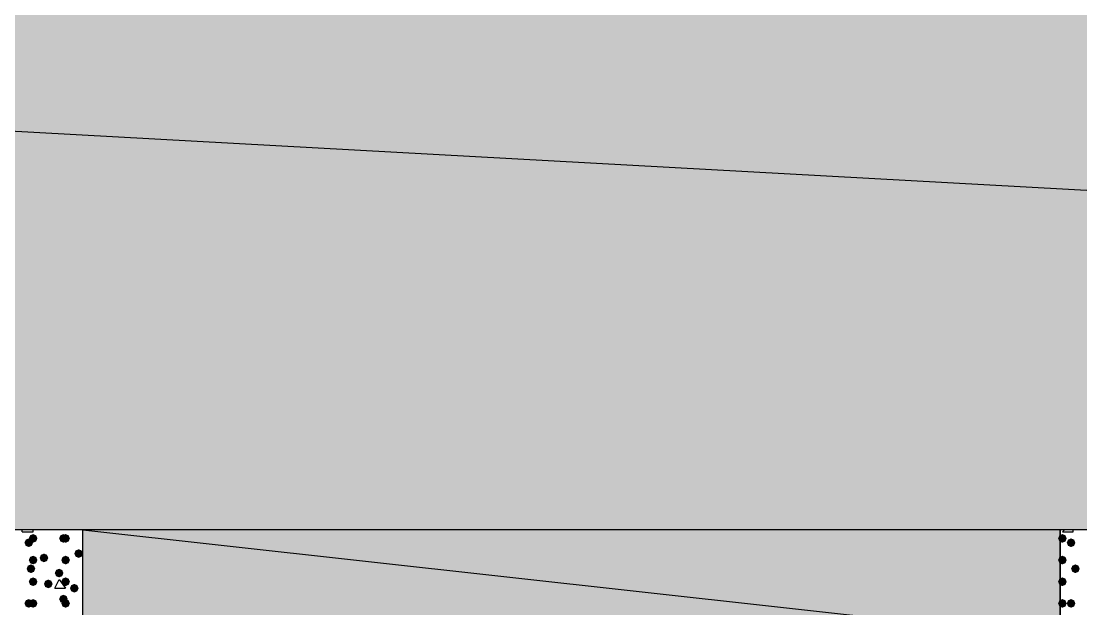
# Model space of a CAD drawing. Header units: millimetres. Extents: x 0 to 420, y 0 to 297.
# Drawn here: x 237.13 to 257.83, y 220.92 to 232.4 of the extents above; entities that cross this region are included whole.
import ezdxf

# ---------------------------------------------------------------- set-up
doc = ezdxf.new("R2010")
doc.units = ezdxf.units.MM
doc.layers.get('0').update_dxf_attribs({"linetype": 'CONTINUOUS'})

msp = doc.modelspace()

# ---------------------------------------------------------------- hatches: boundary and pattern name
at = {"true_color": 0x000008}
h = msp.add_hatch(color=0, dxfattribs=at)
h.paths.add_polyline_path([(378.544667, 241.511667), (32.469667, 241.511667), (378.544667, 222.461667)], flags=0)
h.paths.add_polyline_path([(32.469667, 241.511667), (378.544667, 222.461667), (32.469667, 222.461667)], flags=0)
at = {"true_color": 0x000007}
for points in [[(237.447667, 222.292333), (237.422796, 222.232537), (237.363, 222.207667), (237.303204, 222.232537), (237.278333, 222.292333), (237.303204, 222.352129), (237.363, 222.377), (237.422796, 222.352129)], [(238.040333, 222.292333), (238.015462, 222.232537), (237.955667, 222.207667), (237.895871, 222.232537), (237.871, 222.292333), (237.895871, 222.352129), (237.955667, 222.377), (238.015462, 222.352129)], [(238.082667, 222.292333), (238.057796, 222.232537), (237.998, 222.207667), (237.938204, 222.232537), (237.913333, 222.292333), (237.938204, 222.352129), (237.998, 222.377), (238.057796, 222.352129)], [(257.556, 222.292333), (257.531129, 222.232537), (257.471333, 222.207667), (257.411538, 222.232537), (257.386667, 222.292333), (257.411537, 222.352129), (257.471333, 222.377), (257.531129, 222.352129)], [(237.363, 222.207667), (237.338129, 222.147871), (237.278333, 222.123), (237.218538, 222.147871), (237.193667, 222.207667), (237.218537, 222.267462), (237.278333, 222.292333), (237.338129, 222.267463)], [(257.725333, 222.207667), (257.700462, 222.147871), (257.640667, 222.123), (257.580871, 222.147871), (257.556, 222.207667), (257.580871, 222.267462), (257.640667, 222.292333), (257.700462, 222.267463)], [(237.447667, 221.869), (237.422796, 221.809204), (237.363, 221.784333), (237.303204, 221.809204), (237.278333, 221.869), (237.303204, 221.928796), (237.363, 221.953667), (237.422796, 221.928796)], [(237.659333, 221.911333), (237.634462, 221.851537), (237.574667, 221.826667), (237.514871, 221.851537), (237.49, 221.911333), (237.514871, 221.971129), (237.574667, 221.996), (237.634462, 221.971129)], [(238.082667, 221.869), (238.057796, 221.809204), (237.998, 221.784333), (237.938204, 221.809204), (237.913333, 221.869), (237.938204, 221.928796), (237.998, 221.953667), (238.057796, 221.928796)], [(238.336667, 221.996), (238.311796, 221.936204), (238.252, 221.911333), (238.192204, 221.936204), (238.167333, 221.996), (238.192204, 222.055796), (238.252, 222.080667), (238.311796, 222.055796)], [(257.556, 221.869), (257.531129, 221.809204), (257.471333, 221.784333), (257.411538, 221.809204), (257.386667, 221.869), (257.411537, 221.928796), (257.471333, 221.953667), (257.531129, 221.928796)], [(237.405333, 221.699667), (237.380462, 221.639871), (237.320667, 221.615), (237.260871, 221.639871), (237.236, 221.699667), (237.260871, 221.759462), (237.320667, 221.784333), (237.380462, 221.759463)], [(257.81, 221.699667), (257.785129, 221.639871), (257.725333, 221.615), (257.665538, 221.639871), (257.640667, 221.699667), (257.665537, 221.759462), (257.725333, 221.784333), (257.785129, 221.759463)], [(237.447667, 221.445667), (237.422796, 221.385871), (237.363, 221.361), (237.303204, 221.385871), (237.278333, 221.445667), (237.303204, 221.505462), (237.363, 221.530333), (237.422796, 221.505463)], [(237.955667, 221.615), (237.930796, 221.555204), (237.871, 221.530333), (237.811204, 221.555204), (237.786333, 221.615), (237.811204, 221.674796), (237.871, 221.699667), (237.930796, 221.674796)], [(238.082667, 221.445667), (238.057796, 221.385871), (237.998, 221.361), (237.938204, 221.385871), (237.913333, 221.445667), (237.938204, 221.505462), (237.998, 221.530333), (238.057796, 221.505463)], [(257.556, 221.445667), (257.531129, 221.385871), (257.471333, 221.361), (257.411538, 221.385871), (257.386667, 221.445667), (257.411537, 221.505462), (257.471333, 221.530333), (257.531129, 221.505463)], [(237.744, 221.403333), (237.719129, 221.343537), (237.659333, 221.318667), (237.599538, 221.343537), (237.574667, 221.403333), (237.599537, 221.463129), (237.659333, 221.488), (237.719129, 221.463129)], [(238.252, 221.318667), (238.227129, 221.258871), (238.167333, 221.234), (238.107537, 221.258871), (238.082667, 221.318667), (238.107537, 221.378462), (238.167333, 221.403333), (238.227129, 221.378463)], [(237.363, 221.022333), (237.338129, 220.962537), (237.278333, 220.937667), (237.218538, 220.962537), (237.193667, 221.022333), (237.218537, 221.082129), (237.278333, 221.107), (237.338129, 221.082129)], [(237.447667, 221.022333), (237.422796, 220.962537), (237.363, 220.937667), (237.303204, 220.962537), (237.278333, 221.022333), (237.303204, 221.082129), (237.363, 221.107), (237.422796, 221.082129)], [(238.040333, 221.107), (238.015462, 221.047204), (237.955667, 221.022333), (237.895871, 221.047204), (237.871, 221.107), (237.895871, 221.166796), (237.955667, 221.191667), (238.015462, 221.166796)], [(238.082667, 221.022333), (238.057796, 220.962537), (237.998, 220.937667), (237.938204, 220.962537), (237.913333, 221.022333), (237.938204, 221.082129), (237.998, 221.107), (238.057796, 221.082129)], [(257.556, 221.022333), (257.531129, 220.962537), (257.471333, 220.937667), (257.411538, 220.962537), (257.386667, 221.022333), (257.411537, 221.082129), (257.471333, 221.107), (257.531129, 221.082129)], [(257.725333, 221.022333), (257.700462, 220.962537), (257.640667, 220.937667), (257.580871, 220.962537), (257.556, 221.022333), (257.580871, 221.082129), (257.640667, 221.107), (257.700462, 221.082129)]]:
    msp.add_hatch(color=0, dxfattribs=at).paths.add_polyline_path(points, flags=0)
at = {"true_color": 0x000008}
h = msp.add_hatch(color=0, dxfattribs=at)
h.paths.add_polyline_path([(257.429, 222.461667), (238.336667, 222.461667), (257.429, 220.345)], flags=0)
h.paths.add_polyline_path([(238.336667, 222.461667), (257.429, 220.345), (238.336667, 220.345)], flags=0)

# ---------------------------------------------------------------- linework, layer by layer
at = {"color": 0, "true_color": 0x000008}
for points in [[(378.544667, 241.511667), (32.469667, 241.511667), (378.544667, 222.461667)], [(32.469667, 241.511667), (378.544667, 222.461667), (32.469667, 222.461667)], [(257.429, 222.461667), (238.336667, 222.461667), (257.429, 220.345)], [(238.336667, 222.461667), (257.429, 220.345), (238.336667, 220.345)]]:
    msp.add_lwpolyline(points, close=True, dxfattribs=at)
at = {"color": 0, "true_color": 0x000007}
for points in [[(236.22, 222.461667), (236.22, 220.345), (238.336667, 220.345), (238.336667, 222.461667)], [(257.429, 222.461667), (257.429, 220.345), (259.545667, 220.345), (259.545667, 222.461667)]]:
    msp.add_lwpolyline(points, close=True, dxfattribs=at)
for points in [[(237.151333, 222.419333), (237.151333, 222.461667)], [(237.151333, 222.419333), (237.363, 222.419333)], [(237.363, 222.419333), (237.363, 222.461667)], [(257.471333, 222.419333), (257.513667, 222.461667)], [(257.471333, 222.419333), (257.683, 222.419333)], [(257.683, 222.419333), (257.683, 222.461667)], [(237.786333, 221.318667), (237.871, 221.488), (237.998, 221.318667)], [(237.786333, 221.318667), (237.998, 221.318667)]]:
    msp.add_lwpolyline(points, dxfattribs=at)

doc.saveas('drawing.dxf')
